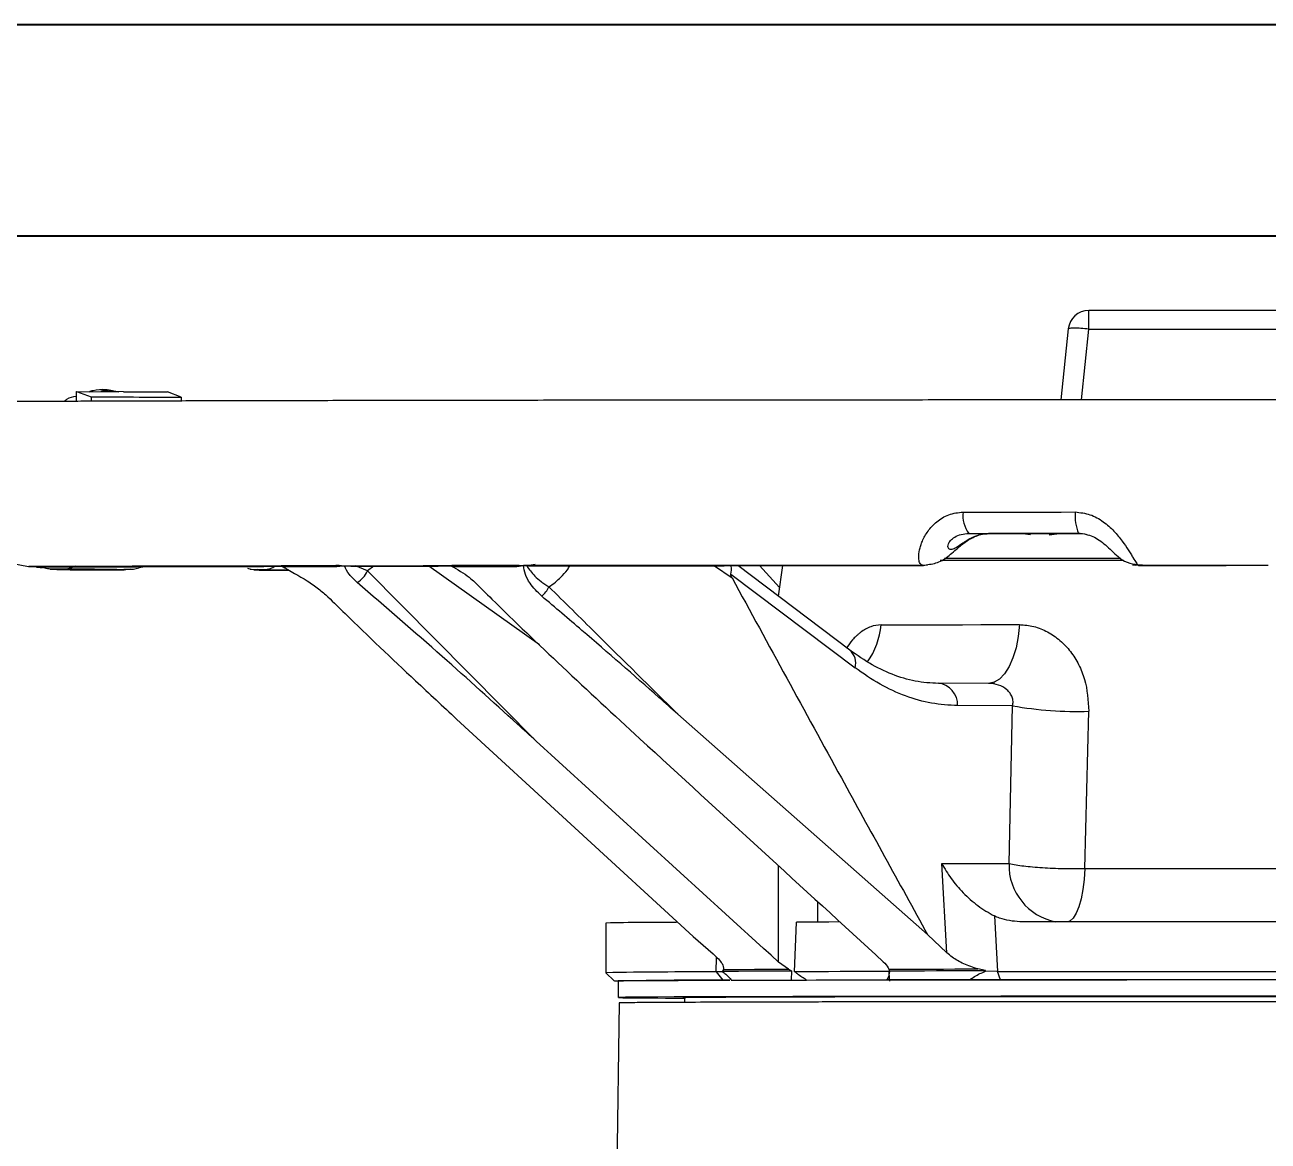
# Model space of a CAD drawing. Header units: millimetres. Extents: x 2028 to 4172, y 863 to 2379.
# Drawn here: x 3332.3 to 3482.6, y 2244.1 to 2378.9 of the extents above; entities that cross this region are included whole.
import ezdxf

# ---------------------------------------------------------------- set-up
doc = ezdxf.new("R2010")
doc.units = ezdxf.units.MM
doc.layers.add('AM_BOR', color=7, linetype='Continuous', lineweight=50)
doc.layers.add('粗实线', color=7, linetype='Continuous', lineweight=40)

# ---------------------------------------------------------------- blocks, each defined once
blk = doc.blocks.new('rA3')
at = {"layer": '粗实线'}
for p, q in [((753.384, 421.26), (333.384, 421.26)), ((748.384, 416.26), (358.384, 416.26))]:
    blk.add_line(p, q, dxfattribs=at)

msp = doc.modelspace()

# ---------------------------------------------------------------- linework, layer by layer
at = {"color": 7, "linetype": 'Continuous', "lineweight": 25}
for p, q in [((3460.937, 2342.179), (3460.937, 2344.434)), ((3493.912, 2344.434), (3460.937, 2344.434)), ((3458.45, 2342.193), (3457.558, 2333.616)), ((3460.046, 2333.617), (3460.937, 2342.179)), ((3460.937, 2342.179), (3493.912, 2342.179)), ((3338.545, 2334.624), (3340.339, 2334)), ((3338.545, 2334.624), (3343.681, 2334.601)), ((3338.545, 2333.448), (3338.545, 2334.624)), ((3344.221, 2334.599), (3341.495, 2334.719)), ((3342.253, 2334.843), (3341.716, 2334.845)), ((3344.221, 2334.599), (3349.55, 2334.578)), ((3351.212, 2333.948), (3349.55, 2334.578)), ((3340.339, 2334), (3340.339, 2333.454)), ((3351.212, 2333.948), (3351.212, 2333.488)), ((3446.442, 2317.489), (3459.688, 2317.493)), ((3446.442, 2317.489), (3448.821, 2317.466)), ((3453.886, 2317.312), (3452.648, 2317.462)), ((3456.159, 2317.312), (3457.399, 2317.464)), ((3332.565, 2313.513), (3332.76, 2313.484)), ((3332.862, 2313.473), (3332.78, 2313.484)), ((3332.862, 2313.473), (3333.08, 2313.483)), ((3335.036, 2313.227), (3334.459, 2313.353)), ((3334.875, 2313.296), (3335.212, 2313.251)), ((3335.37, 2313.163), (3335.084, 2313.199)), ((3335.283, 2313.172), (3335.084, 2313.199)), ((3335.212, 2313.251), (3335.271, 2313.243)), ((3335.271, 2313.243), (3336.221, 2313.115)), ((3343.501, 2313.132), (3344.3, 2313.172)), ((3344.244, 2313.086), (3345.056, 2313.21)), ((3344.3, 2313.172), (3344.484, 2313.181)), ((3346.141, 2313.376), (3346.794, 2313.475)), ((3359.681, 2313.15), (3359.287, 2313.249)), ((3359.984, 2313.084), (3359.572, 2313.126)), ((3359.675, 2313.116), (3359.572, 2313.126)), ((3360.146, 2313.094), (3359.984, 2313.084)), ((3359.984, 2313.084), (3364.155, 2313.074)), ((3360.564, 2313.093), (3360.146, 2313.094)), ((3360.269, 2313.102), (3360.671, 2313.042)), ((3363.551, 2313.607), (3370.014, 2313.62)), ((3363.551, 2313.607), (3363.807, 2313.47)), ((3363.807, 2313.47), (3370.049, 2313.477)), ((3370.303, 2313.619), (3369.9, 2313.618)), ((3370.014, 2313.62), (3370.049, 2313.477)), ((3370.049, 2313.477), (3370.792, 2313.58)), ((3373.733, 2312.957), (3372.267, 2313.57)), ((3374.515, 2313.539), (3373.733, 2312.957)), ((3394.543, 2304.017), (3381.157, 2313.55)), ((3383.821, 2313.586), (3383.904, 2313.579)), ((3384.19, 2313.644), (3391.575, 2313.654)), ((3384.19, 2313.644), (3384.472, 2313.488)), ((3384.472, 2313.488), (3391.568, 2313.491)), ((3391.576, 2313.654), (3391.568, 2313.491)), ((3392.592, 2313.596), (3392.988, 2313.572)), ((3393.503, 2313.676), (3394.02, 2313.782)), ((3415.676, 2313.593), (3417.812, 2312.109)), ((3432.029, 2303.394), (3418.514, 2313.595)), ((3423.542, 2310.971), (3421.123, 2313.597)), ((3423.911, 2313.599), (3423.393, 2309.912)), ((3440.772, 2313.643), (3441.451, 2313.697)), ((3440.807, 2313.629), (3441.452, 2313.697)), ((3440.88, 2313.651), (3440.807, 2313.629)), ((3466.21, 2313.704), (3466.58, 2313.673)), ((3466.928, 2313.633), (3466.21, 2313.704)), ((3466.521, 2313.762), (3466.665, 2313.719)), ((3394.124, 2292.396), (3373.733, 2312.957)), ((3417.674, 2312.579), (3432.685, 2301.249)), ((3448.828, 2299.376), (3442.714, 2299.395)), ((3449.432, 2299.357), (3449.426, 2299.324)), ((3449.454, 2299.492), (3449.438, 2299.394)), ((3451.727, 2296.662), (3445.081, 2296.683)), ((3451.289, 2277.588), (3451.727, 2296.662)), ((3384.516, 2295.059), (3413.095, 2268.801)), ((3441.449, 2269.014), (3411.267, 2295.634)), ((3460.455, 2276.992), (3460.935, 2296.006)), ((3423.439, 2265.683), (3423.408, 2277.344)), ((3443.156, 2277.614), (3451.289, 2277.588)), ((3443.777, 2266.826), (3443.156, 2277.614)), ((3428.184, 2270.533), (3428.175, 2272.984)), ((3449.515, 2271.275), (3449.879, 2264.564)), ((3402.559, 2270.415), (3402.559, 2264.416)), ((3425.376, 2264.531), (3425.613, 2270.531)), ((3413.095, 2268.801), (3415.538, 2266.691)), ((3443.777, 2266.826), (3441.449, 2269.014)), ((3415.877, 2264.507), (3415.935, 2266.249)), ((3424.615, 2264.831), (3423.439, 2265.683)), ((3402.559, 2264.415), (3403.559, 2263.415)), ((3415.877, 2264.507), (3416.699, 2263.505)), ((3416.656, 2264.614), (3416.654, 2264.534)), ((3416.768, 2264.812), (3416.656, 2264.614)), ((3416.699, 2263.505), (3417.554, 2263.509)), ((3417.717, 2263.513), (3417.755, 2263.514)), ((3424.615, 2264.831), (3424.978, 2264.634)), ((3424.978, 2264.634), (3424.941, 2263.531)), ((3436.759, 2264.852), (3436.815, 2264.654)), ((3436.859, 2263.551), (3436.815, 2264.654)), ((3436.875, 2263.399), (3436.869, 2263.538)), ((3448.461, 2264.667), (3447.53, 2264.864)), ((3448.466, 2264.581), (3448.461, 2264.667)), ((3449.879, 2264.564), (3448.466, 2264.581)), ((3450.248, 2263.562), (3449.879, 2264.564)), ((3404.059, 2263.416), (3404.059, 2261.416)), ((3404.159, 2260.757), (3403.638, 2220.921)), ((3412.059, 2261.428), (3412.059, 2260.827))]:
    msp.add_line(p, q, dxfattribs=at)
at = {"color": 7, "linetype": 'Continuous', "lineweight": 25, "flags": 128}
for points in [[(3445.741, 2320.073), (3447.424, 2320.074), (3449.111, 2320.075), (3450.8, 2320.075), (3452.493, 2320.076), (3454.187, 2320.076), (3455.885, 2320.077), (3457.584, 2320.077), (3459.285, 2320.078)], [(3457.399, 2317.464), (3456.804, 2317.464), (3456.209, 2317.464), (3455.615, 2317.463), (3455.021, 2317.463), (3454.427, 2317.463), (3453.833, 2317.463), (3453.24, 2317.463), (3452.648, 2317.463)], [(3465.11, 2314.236), (3464.291, 2314.236), (3460.104, 2314.233), (3456.034, 2314.229), (3452.107, 2314.225), (3448.349, 2314.221), (3444.786, 2314.215), (3442.957, 2314.212)], [(3435.824, 2306.443), (3437.611, 2306.447), (3439.495, 2306.451), (3441.471, 2306.455), (3443.534, 2306.459), (3445.679, 2306.462), (3447.902, 2306.465), (3450.196, 2306.468), (3452.557, 2306.471)], [(3452.557, 2306.471), (3452.404, 2305.034), (3452.136, 2303.681), (3451.762, 2302.454), (3451.294, 2301.392), (3450.747, 2300.529), (3450.139, 2299.894), (3449.488, 2299.505), (3448.816, 2299.376)], [(3460.455, 2276.992), (3460.367, 2275.687), (3460.212, 2274.458), (3459.996, 2273.344), (3459.726, 2272.38), (3459.41, 2271.597), (3459.059, 2271.02), (3458.683, 2270.668), (3458.457, 2270.57)], [(3460.455, 2276.992), (3464.942, 2276.994), (3469.507, 2276.996), (3474.122, 2276.997), (3478.759, 2276.997), (3483.388, 2276.996), (3487.98, 2276.995), (3492.509, 2276.993), (3496.944, 2276.99), (3501.258, 2276.986), (3505.425, 2276.982), (3509.419, 2276.977), (3513.215, 2276.971), (3516.789, 2276.965), (3520.119, 2276.958), (3523.185, 2276.95), (3525.967, 2276.942), (3528.447, 2276.934)], [(3430.757, 2270.541), (3429.521, 2270.538), (3428.191, 2270.536), (3426.888, 2270.534), (3425.613, 2270.531)], [(3544.06, 2270.489), (3541.413, 2270.499), (3538.44, 2270.508), (3535.157, 2270.517), (3531.579, 2270.526), (3527.726, 2270.534), (3523.616, 2270.541), (3519.271, 2270.548), (3514.713, 2270.554), (3509.966, 2270.56), (3505.052, 2270.564), (3499.999, 2270.568), (3494.831, 2270.571), (3489.574, 2270.573), (3484.257, 2270.575), (3478.905, 2270.575), (3473.546, 2270.575), (3468.208, 2270.574), (3462.917, 2270.572), (3457.701, 2270.57), (3452.587, 2270.566)], [(3404.059, 2263.397), (3404.026, 2263.398), (3403.62, 2263.409), (3403.595, 2263.42), (3403.95, 2263.432), (3404.685, 2263.443), (3405.794, 2263.454), (3407.272, 2263.465), (3409.112, 2263.476), (3411.305, 2263.486), (3413.838, 2263.496), (3416.699, 2263.505)], [(3416.656, 2264.614), (3417.607, 2264.617), (3418.584, 2264.619), (3419.588, 2264.622), (3420.616, 2264.624), (3421.67, 2264.627), (3422.749, 2264.629), (3423.851, 2264.632), (3424.978, 2264.634)], [(3416.768, 2264.812), (3417.671, 2264.815), (3418.596, 2264.817), (3419.545, 2264.82), (3420.516, 2264.822), (3421.509, 2264.824), (3422.523, 2264.827), (3423.559, 2264.829), (3424.615, 2264.831)], [(3417.755, 2263.514), (3418.589, 2263.516), (3419.442, 2263.518), (3420.314, 2263.52), (3421.204, 2263.522), (3422.112, 2263.525), (3423.037, 2263.527), (3423.98, 2263.529), (3424.941, 2263.531)], [(3436.823, 2264.55), (3435.298, 2264.548), (3433.798, 2264.546), (3432.324, 2264.543), (3430.877, 2264.541), (3429.458, 2264.538), (3428.067, 2264.536), (3426.706, 2264.533), (3425.376, 2264.531)], [(3426.827, 2263.531), (3427.963, 2263.533), (3429.121, 2263.535), (3430.3, 2263.537), (3431.499, 2263.539), (3432.719, 2263.541), (3433.958, 2263.543), (3435.216, 2263.545), (3436.492, 2263.547)], [(3485.158, 2263.571), (3480.096, 2263.572), (3475.022, 2263.572), (3469.96, 2263.571), (3464.935, 2263.57), (3459.969, 2263.568), (3455.088, 2263.565), (3450.313, 2263.561), (3445.669, 2263.557), (3441.176, 2263.552), (3436.857, 2263.546), (3436.605, 2263.546)], [(3436.759, 2264.852), (3438.053, 2264.853), (3439.364, 2264.855), (3440.689, 2264.857), (3442.03, 2264.858), (3443.385, 2264.86), (3444.754, 2264.861), (3446.136, 2264.862), (3447.53, 2264.864)], [(3436.815, 2264.654), (3438.21, 2264.656), (3439.624, 2264.658), (3441.056, 2264.659), (3442.505, 2264.661), (3443.971, 2264.663), (3445.453, 2264.664), (3446.95, 2264.666), (3448.461, 2264.667)], [(3436.859, 2263.551), (3438.025, 2263.552), (3439.204, 2263.554), (3440.396, 2263.555), (3441.601, 2263.557), (3442.817, 2263.558), (3444.045, 2263.559), (3445.284, 2263.561), (3446.533, 2263.562)], [(3449.879, 2264.564), (3454.936, 2264.568), (3460.11, 2264.571), (3465.373, 2264.573), (3470.698, 2264.575), (3476.059, 2264.575), (3481.427, 2264.575), (3486.776, 2264.574), (3492.077, 2264.572)], [(3450.248, 2263.562), (3455.238, 2263.566), (3460.342, 2263.569), (3465.535, 2263.571), (3470.789, 2263.573), (3476.078, 2263.573), (3481.374, 2263.573), (3486.651, 2263.572), (3491.881, 2263.57)], [(3485.158, 2261.571), (3480.096, 2261.572), (3475.022, 2261.572), (3469.96, 2261.571), (3464.935, 2261.57), (3459.969, 2261.568), (3455.088, 2261.565), (3450.313, 2261.561), (3445.669, 2261.557), (3441.176, 2261.552), (3436.857, 2261.546), (3432.731, 2261.54), (3428.82, 2261.533), (3425.14, 2261.526), (3421.711, 2261.518), (3418.547, 2261.509), (3415.665, 2261.5), (3413.077, 2261.491), (3410.797, 2261.481), (3408.835, 2261.471), (3407.201, 2261.461), (3405.902, 2261.45), (3404.944, 2261.44), (3404.333, 2261.429), (3404.07, 2261.418), (3404.158, 2261.407), (3404.595, 2261.397), (3405.38, 2261.386), (3406.509, 2261.375), (3407.977, 2261.365), (3409.776, 2261.355), (3411.898, 2261.345), (3412.059, 2261.344)], [(3412.059, 2261.403), (3411.853, 2261.41), (3411.853, 2261.421), (3412.204, 2261.431), (3412.903, 2261.441), (3413.947, 2261.451), (3415.331, 2261.461), (3417.046, 2261.47), (3419.085, 2261.48), (3421.435, 2261.489), (3424.085, 2261.497), (3427.021, 2261.505), (3430.226, 2261.513), (3433.683, 2261.52), (3437.374, 2261.527), (3441.28, 2261.533), (3445.38, 2261.538), (3449.651, 2261.543), (3454.071, 2261.547), (3458.617, 2261.55), (3463.263, 2261.552), (3467.986, 2261.554), (3472.76, 2261.555), (3477.559, 2261.556), (3482.359, 2261.555), (3487.132, 2261.554)]]:
    msp.add_lwpolyline(points, dxfattribs=at)
at = {"color": 7, "linetype": 'Continuous', "lineweight": 25}
for centre, radius, start, end in [((3460.937, 2341.934), 2.5, 89.99963, 174.0622), ((3449.267, 2319.643), 3.552, 173.03617, 217.31461), ((3464.726, 2319.602), 5.461, 174.99942, 202.70803), ((3370.994, 2314.158), 2.99, 299.82941, 336.32535), ((3392.934, 2312.238), 2.995, 308.67298, 336.20635), ((3426.467, 2307.314), 9.398, 325.32743, 354.67802), ((3430.721, 2301.821), 2.046, 343.7516, 50.24879), ((3442.45, 2296.775), 2.633, 357.9869, 84.42865), ((3459.436, 2339.912), 43.932, 259.89257, 271.95432), ((3458.213, 2277.385), 6.927, 178.32202, 259.40651), ((3409.633, 1948.483), 322.01, 89.73693, 91.25872), ((3414.354, 1513.883), 750.625, 89.883813, 90.900378), ((3415.694, 1534.785), 728.723, 89.855991, 90.91481)]:
    msp.add_arc(centre, radius, start, end, dxfattribs=at)
msp.add_open_spline([(3460.937, 2342.179), (3460.613, 2342.208), (3459.965, 2342.268), (3459.147, 2342.296), (3458.57, 2342.276), (3458.49, 2342.221), (3458.45, 2342.193)], degree=3, dxfattribs=at)
for points, knots in [([(3340.104, 2334.617), (3340.259, 2334.673), (3341.409, 2335.092), (3342.627, 2334.829), (3343.681, 2334.601)], [0, 0, 0, 0, 0.1344178, 1, 1, 1, 1]), ([(3477.56, 2333.619), (3475.161, 2333.619), (3471.78, 2333.619), (3466.777, 2333.618), (3462.486, 2333.618), (3457.381, 2333.616), (3452.039, 2333.615), (3446.473, 2333.613), (3440.771, 2333.61), (3434.986, 2333.607), (3429.161, 2333.603), (3423.331, 2333.599), (3417.524, 2333.594), (3411.765, 2333.589), (3406.074, 2333.583), (3400.469, 2333.577), (3394.969, 2333.57), (3389.587, 2333.563), (3384.338, 2333.556), (3379.234, 2333.548), (3374.286, 2333.539), (3369.507, 2333.53), (3364.904, 2333.521), (3360.487, 2333.511), (3356.265, 2333.501), (3352.245, 2333.491), (3348.434, 2333.48), (3344.836, 2333.469), (3341.458, 2333.458), (3338.303, 2333.447), (3335.375, 2333.436), (3332.676, 2333.424), (3330.208, 2333.412), (3327.968, 2333.401), (3325.963, 2333.389), (3324.238, 2333.378), (3323.275, 2333.37), (3322.829, 2333.367)], [0, 0, 0, 0, 0.0344071, 0.0485109, 0.0718894, 0.0961605, 0.1221805, 0.149305, 0.1772714, 0.2058697, 0.2349502, 0.2644009, 0.2941371, 0.3240924, 0.3542143, 0.3844599, 0.4147936, 0.445185, 0.4756078, 0.5060385, 0.5364555, 0.5668389, 0.5971695, 0.6274283, 0.6575964, 0.6876542, 0.7175815, 0.7473561, 0.7769545, 0.8063502, 0.8355137, 0.8644114, 0.8930048, 0.921249, 0.9490912, 0.9764687, 1, 1, 1, 1]), ([(3337.075, 2333.442), (3337.178, 2333.535), (3337.6, 2333.916), (3338.138, 2334.016), (3338.545, 2334.092)], [0, 0, 0, 0, 0.2430477, 1, 1, 1, 1]), ([(3340.339, 2334), (3341.996, 2333.992), (3345.317, 2333.974), (3349.244, 2333.957), (3351.212, 2333.948)], [0, 0, 0, 0, 0.498853, 1, 1, 1, 1]), ([(3639.033, 2313.338), (3639.088, 2313.343), (3639.229, 2313.359), (3639.611, 2313.416), (3640.179, 2313.529), (3640.9, 2313.721), (3641.813, 2314.048), (3642.939, 2314.596), (3644.196, 2315.443), (3645.424, 2316.606), (3646.475, 2318.021), (3647.268, 2319.616), (3647.768, 2321.33), (3647.956, 2323.107), (3647.828, 2324.889), (3647.385, 2326.62), (3646.643, 2328.245), (3645.626, 2329.713), (3644.366, 2330.977), (3643.001, 2331.93), (3641.742, 2332.537), (3640.746, 2332.877), (3639.988, 2333.065), (3639.406, 2333.168), (3638.962, 2333.225), (3638.594, 2333.258), (3638.18, 2333.283), (3637.79, 2333.296), (3637.201, 2333.31), (3636.416, 2333.323), (3635.483, 2333.336), (3634.297, 2333.348), (3632.913, 2333.361), (3631.25, 2333.374), (3629.316, 2333.386), (3627.113, 2333.399), (3624.647, 2333.412), (3621.921, 2333.425), (3618.941, 2333.437), (3615.712, 2333.45), (3612.24, 2333.462), (3608.532, 2333.473), (3604.593, 2333.485), (3600.432, 2333.496), (3596.055, 2333.507), (3591.471, 2333.517), (3586.688, 2333.527), (3581.714, 2333.536), (3576.559, 2333.545), (3571.232, 2333.554), (3565.744, 2333.562), (3560.105, 2333.57), (3554.326, 2333.577), (3548.419, 2333.583), (3542.395, 2333.589), (3536.27, 2333.595), (3530.058, 2333.6), (3523.778, 2333.604), (3517.453, 2333.608), (3511.12, 2333.611), (3504.844, 2333.614), (3498.793, 2333.616), (3493.348, 2333.617), (3488.572, 2333.618), (3483.443, 2333.619), (3479.807, 2333.619), (3477.56, 2333.619)], [0, 0, 0, 0, 0.0017465, 0.0044658, 0.0070078, 0.0098268, 0.0132699, 0.01777, 0.0233681, 0.0295284, 0.0358372, 0.0421771, 0.0485239, 0.0548725, 0.0612218, 0.0675716, 0.0739223, 0.080274, 0.0866264, 0.0929737, 0.0980915, 0.1017275, 0.1047111, 0.1075398, 0.110673, 0.1150505, 0.1222946, 0.1411051, 0.1636746, 0.1818588, 0.204115, 0.2240384, 0.2453355, 0.2673737, 0.2899055, 0.3127692, 0.3358643, 0.359126, 0.3825109, 0.405989, 0.4295389, 0.4531449, 0.4767954, 0.5004811, 0.5241948, 0.5479305, 0.5716831, 0.5954484, 0.619222, 0.6430003, 0.666779, 0.690554, 0.7143201, 0.7380713, 0.7617997, 0.7854945, 0.8091398, 0.8327115, 0.8561692, 0.8794397, 0.9023738, 0.9246109, 0.9449865, 0.9610624, 0.975932, 1, 1, 1, 1]), ([(3322.322, 2319.864), (3322.586, 2319.801), (3323.116, 2319.675), (3324.128, 2318.776), (3325.072, 2317.839), (3325.903, 2317.05), (3326.762, 2316.284), (3327.699, 2315.551), (3328.699, 2314.905), (3329.741, 2314.337), (3331.103, 2313.768), (3332.198, 2313.58), (3332.76, 2313.484)], [0, 0, 0, 0, 0.1245352, 0.24971233, 0.37466833, 0.43581207, 0.49973476, 0.6193036, 0.68313056, 0.74992474, 0.87137284, 1, 1, 1, 1]), ([(3440.772, 2313.643), (3440.665, 2313.727), (3440.459, 2313.89), (3440.341, 2314.549), (3440.409, 2315.307), (3440.602, 2316.02), (3440.813, 2316.58), (3441.103, 2317.165), (3441.617, 2317.971), (3442.497, 2318.935), (3443.955, 2319.871), (3445.146, 2320.006), (3445.741, 2320.073)], [0, 0, 0, 0, 0.1282409, 0.2497124, 0.3801337, 0.4411768, 0.4997209, 0.5635671, 0.6246009, 0.7496437, 0.8749995, 1, 1, 1, 1]), ([(3459.285, 2320.078), (3459.895, 2320.011), (3461.117, 2319.877), (3462.455, 2319.095), (3463.371, 2318.363), (3463.977, 2317.773), (3464.517, 2317.161), (3465.125, 2316.38), (3465.62, 2315.639), (3466.019, 2314.993), (3466.355, 2314.432), (3466.685, 2313.884), (3466.833, 2313.727), (3466.909, 2313.646)], [0, 0, 0, 0, 0.1245194, 0.2495841, 0.3108218, 0.3749069, 0.4359753, 0.4998788, 0.6193777, 0.6832429, 0.7501183, 0.8717113, 1, 1, 1, 1]), ([(3441.291, 2313.696), (3441.82, 2313.778), (3442.96, 2313.953), (3444.057, 2314.82), (3444.97, 2315.617), (3445.748, 2316.29), (3446.598, 2316.848), (3447.319, 2317.195), (3448.089, 2317.427), (3448.595, 2317.453), (3448.857, 2317.466)], [0, 0, 0, 0, 0.1857217, 0.4006953, 0.525066, 0.6801172, 0.7583564, 0.8357456, 0.9152422, 1, 1, 1, 1]), ([(3448.821, 2317.466), (3448.495, 2317.442), (3447.843, 2317.395), (3446.913, 2317.041), (3446.14, 2316.599), (3445.372, 2316.066), (3444.752, 2315.643), (3444.247, 2315.492), (3443.921, 2315.654), (3443.868, 2316.082), (3444.173, 2316.616), (3444.688, 2317.059), (3445.479, 2317.418), (3446.121, 2317.465), (3446.442, 2317.489)], [0, 0, 0, 0, 0.0625989, 0.1249043, 0.1872263, 0.2496807, 0.3746119, 0.4998044, 0.6249986, 0.7497987, 0.8151711, 0.8749227, 0.9374287, 1, 1, 1, 1]), ([(3452.648, 2317.463), (3451.957, 2317.463), (3450.577, 2317.463), (3449.406, 2317.465), (3448.821, 2317.466)], [0, 0, 0, 0, 0.500015, 1, 1, 1, 1]), ([(3459.895, 2317.468), (3459.668, 2317.467), (3458.985, 2317.466), (3458.035, 2317.465), (3457.399, 2317.464)], [0, 0, 0, 0, 0.33151063, 1, 1, 1, 1]), ([(3459.688, 2317.493), (3460.023, 2317.481), (3460.45, 2317.465), (3460.824, 2317.316), (3460.905, 2317.284)], [0, 0, 0, 0, 0.78531963, 1, 1, 1, 1]), ([(3460.59, 2317.391), (3460.866, 2317.309), (3461.429, 2317.141), (3462.242, 2316.667), (3463.005, 2316.065), (3464.02, 2315.12), (3465.069, 2314.059), (3466.089, 2313.85), (3466.521, 2313.762)], [0, 0, 0, 0, 0.099024, 0.2022508, 0.3197532, 0.4562471, 0.7696172, 1, 1, 1, 1]), ([(3332.76, 2313.484), (3334.29, 2313.489), (3337.356, 2313.501), (3342.31, 2313.517), (3347.304, 2313.531), (3352.287, 2313.544), (3357.585, 2313.555), (3361.387, 2313.563), (3363.289, 2313.567)], [0, 0, 0, 0, 0.1901055, 0.3809491, 0.5349186, 0.6888882, 0.8444441, 1, 1, 1, 1]), ([(3363.321, 2313.554), (3361.005, 2313.55), (3356.364, 2313.541), (3350.405, 2313.527), (3345.215, 2313.513), (3340.746, 2313.5), (3336.581, 2313.487), (3334.101, 2313.477), (3332.862, 2313.473)], [0, 0, 0, 0, 0.1905993, 0.3819402, 0.5356681, 0.689396, 0.844698, 1, 1, 1, 1]), ([(3333.634, 2313.513), (3333.706, 2313.485), (3333.974, 2313.379), (3334.254, 2313.364), (3334.459, 2313.353)], [0, 0, 0, 0, 0.26625625, 1, 1, 1, 1]), ([(3333.741, 2313.428), (3333.769, 2313.428), (3334.721, 2313.433), (3336.821, 2313.441), (3340.058, 2313.453), (3343.567, 2313.465), (3347.305, 2313.477), (3351.273, 2313.488), (3355.47, 2313.499), (3359.498, 2313.509), (3362.215, 2313.515), (3363.385, 2313.517)], [0, 0, 0, 0, 0.003964, 0.1311845, 0.2589432, 0.3871182, 0.5156196, 0.6443792, 0.7733439, 0.9024716, 1, 1, 1, 1]), ([(3338.449, 2313.536), (3338.23, 2313.439), (3337.309, 2313.031), (3336.209, 2313.106), (3335.37, 2313.163)], [0, 0, 0, 0, 0.2374131, 1, 1, 1, 1]), ([(3335.37, 2313.163), (3336.641, 2313.157), (3339.186, 2313.147), (3342.061, 2313.137), (3343.501, 2313.132)], [0, 0, 0, 0, 0.4993995, 1, 1, 1, 1]), ([(3343.42, 2313.142), (3341.982, 2313.147), (3339.205, 2313.157), (3336.747, 2313.167), (3335.562, 2313.171)], [0, 0, 0, 0, 0.5178805, 1, 1, 1, 1]), ([(3336.197, 2313.115), (3336.203, 2313.115), (3337.205, 2313.111), (3339.436, 2313.103), (3342.126, 2313.093), (3343.836, 2313.088), (3344.303, 2313.086)], [0, 0, 0, 0, 0.0022858, 0.4215553, 0.8421077, 1, 1, 1, 1]), ([(3344.484, 2313.181), (3344.916, 2313.156), (3345.55, 2313.118), (3346.203, 2313.388), (3346.412, 2313.474)], [0, 0, 0, 0, 0.6801758, 1, 1, 1, 1]), ([(3362.565, 2313.515), (3362.372, 2313.399), (3361.772, 2313.039), (3360.996, 2313.084), (3360.47, 2313.115)], [0, 0, 0, 0, 0.3216108, 1, 1, 1, 1]), ([(3363.289, 2313.567), (3363.285, 2313.574), (3363.277, 2313.59), (3363.387, 2313.605), (3363.502, 2313.606), (3363.551, 2313.607)], [0, 0, 0, 0, 0.36415878, 0.730056, 1, 1, 1, 1]), ([(3363.289, 2313.567), (3363.36, 2313.539), (3363.505, 2313.481), (3363.705, 2313.474), (3363.807, 2313.47)], [0, 0, 0, 0, 0.4905779, 1, 1, 1, 1]), ([(3363.321, 2313.554), (3364.396, 2312.965), (3366.013, 2312.081), (3367.872, 2310.802), (3368.594, 2310.154), (3368.961, 2309.824)], [0, 0, 0, 0, 0.49488154, 0.74351817, 1, 1, 1, 1]), ([(3370.014, 2313.62), (3370.094, 2313.619), (3370.255, 2313.617), (3370.537, 2313.6), (3370.715, 2313.586), (3370.792, 2313.58)], [0, 0, 0, 0, 0.3587973, 0.7200357, 1, 1, 1, 1]), ([(3370.792, 2313.58), (3372.892, 2313.583), (3377.097, 2313.59), (3381.568, 2313.596), (3383.806, 2313.599)], [0, 0, 0, 0, 0.4993351, 1, 1, 1, 1]), ([(3370.954, 2313.567), (3373.033, 2313.571), (3377.193, 2313.577), (3381.612, 2313.583), (3383.821, 2313.586)], [0, 0, 0, 0, 0.5000042, 1, 1, 1, 1]), ([(3372.481, 2311.564), (3372.146, 2311.886), (3371.419, 2312.584), (3371.117, 2313.223), (3370.954, 2313.567)], [0, 0, 0, 0, 0.461832, 1, 1, 1, 1]), ([(3371.705, 2313.534), (3372.575, 2313.536), (3375.103, 2313.54), (3379.187, 2313.547), (3382.477, 2313.553), (3383.974, 2313.555)], [0, 0, 0, 0, 0.2220878, 0.6459102, 1, 1, 1, 1]), ([(3383.806, 2313.599), (3383.813, 2313.607), (3383.826, 2313.623), (3383.971, 2313.641), (3384.12, 2313.643), (3384.19, 2313.644)], [0, 0, 0, 0, 0.3445815, 0.6913843, 1, 1, 1, 1]), ([(3383.806, 2313.599), (3383.974, 2313.55), (3384.177, 2313.491), (3384.43, 2313.488), (3384.472, 2313.488)], [0, 0, 0, 0, 0.8320754, 1, 1, 1, 1]), ([(3383.821, 2313.586), (3384.616, 2313.131), (3385.731, 2312.493), (3386.489, 2311.801), (3386.706, 2311.604)], [0, 0, 0, 0, 0.7138885, 1, 1, 1, 1]), ([(3391.568, 2313.491), (3391.703, 2313.496), (3391.98, 2313.504), (3392.28, 2313.574), (3392.434, 2313.609)], [0, 0, 0, 0, 0.4892665, 1, 1, 1, 1]), ([(3391.576, 2313.654), (3391.668, 2313.653), (3391.853, 2313.651), (3392.164, 2313.632), (3392.348, 2313.617), (3392.434, 2313.609)], [0, 0, 0, 0, 0.3456454, 0.6937449, 1, 1, 1, 1]), ([(3392.434, 2313.609), (3395.302, 2313.613), (3401.048, 2313.619), (3409.468, 2313.626), (3417.493, 2313.632), (3425.097, 2313.636), (3432.852, 2313.64), (3438.132, 2313.642), (3440.772, 2313.643)], [0, 0, 0, 0, 0.1905194, 0.3817787, 0.5355474, 0.689316, 0.844658, 1, 1, 1, 1]), ([(3440.807, 2313.629), (3437.571, 2313.628), (3431.087, 2313.626), (3422.205, 2313.621), (3414.106, 2313.616), (3406.766, 2313.61), (3399.564, 2313.604), (3394.916, 2313.599), (3392.592, 2313.596)], [0, 0, 0, 0, 0.191069, 0.3828813, 0.5363817, 0.689882, 0.844941, 1, 1, 1, 1]), ([(3394.805, 2309.9), (3394.276, 2310.424), (3393.371, 2311.32), (3392.781, 2312.561), (3392.656, 2313.249), (3392.592, 2313.596)], [0, 0, 0, 0, 0.4102096, 0.7017854, 1, 1, 1, 1]), ([(3392.989, 2313.571), (3393.279, 2313.158), (3393.718, 2312.533), (3394.556, 2311.807), (3395.076, 2311.424), (3395.364, 2311.229), (3395.527, 2311.123), (3395.613, 2311.069), (3395.658, 2311.041), (3395.67, 2311.033), (3395.673, 2311.031), (3395.674, 2311.03), (3395.674, 2311.03), (3395.674, 2311.03)], [0, 0, 0, 0, 0.4919756, 0.7448976, 0.8717536, 0.9356326, 0.967738, 0.991593, 0.9977244, 0.9993421, 0.9997898, 0.9999241, 1, 1, 1, 1]), ([(3393.212, 2313.568), (3394.146, 2313.569), (3396.958, 2313.573), (3401.803, 2313.579), (3407.722, 2313.585), (3413.762, 2313.591), (3419.901, 2313.596), (3426.122, 2313.601), (3432.413, 2313.605), (3437.364, 2313.608), (3440.233, 2313.61), (3440.968, 2313.61)], [0, 0, 0, 0, 0.0636959, 0.1918521, 0.3199247, 0.4478685, 0.5756211, 0.7030914, 0.8301371, 0.9565192, 1, 1, 1, 1]), ([(3395.674, 2311.03), (3395.938, 2311.215), (3396.432, 2311.562), (3397.172, 2312.269), (3397.788, 2312.872), (3398.101, 2313.413), (3398.194, 2313.574)], [0, 0, 0, 0, 0.2867312, 0.5373202, 0.861976, 1, 1, 1, 1]), ([(3417.674, 2312.579), (3417.724, 2312.907), (3417.778, 2313.267), (3417.697, 2313.568), (3417.69, 2313.594)], [0, 0, 0, 0, 0.911396, 1, 1, 1, 1]), ([(3443.483, 2314.485), (3444.105, 2314.486), (3446.426, 2314.49), (3451.029, 2314.497), (3457.189, 2314.503), (3461.849, 2314.507), (3464.454, 2314.508), (3464.809, 2314.508)], [0, 0, 0, 0, 0.1039033, 0.3876622, 0.671421, 0.9551799, 1, 1, 1, 1]), ([(3466.909, 2313.646), (3469.523, 2313.646), (3474.757, 2313.646), (3479.997, 2313.645), (3482.62, 2313.644)], [0, 0, 0, 0, 0.4994046, 1, 1, 1, 1]), ([(3482.608, 2313.632), (3479.996, 2313.632), (3474.767, 2313.633), (3469.543, 2313.633), (3466.928, 2313.634)], [0, 0, 0, 0, 0.499406, 1, 1, 1, 1]), ([(3466.954, 2313.618), (3467.133, 2313.618), (3468.732, 2313.618), (3472.268, 2313.619), (3475.627, 2313.619), (3477.559, 2313.619)], [0, 0, 0, 0, 0.0506143, 0.4536054, 1, 1, 1, 1]), ([(3360.658, 2313.042), (3361.647, 2313.04), (3362.807, 2313.037), (3364.043, 2313.035), (3364.225, 2313.034)], [0, 0, 0, 0, 0.8524702, 1, 1, 1, 1]), ([(3386.706, 2311.604), (3387.39, 2310.922), (3390.813, 2307.511), (3397.437, 2301.202), (3403.522, 2295.582), (3406.657, 2292.687)], [0, 0, 0, 0, 0.1080865, 0.5404726, 1, 1, 1, 1]), ([(3417.812, 2312.109), (3417.788, 2312.154), (3417.739, 2312.248), (3417.689, 2312.378), (3417.669, 2312.486), (3417.668, 2312.543), (3417.673, 2312.571), (3417.674, 2312.579)], [0, 0, 0, 0, 0.33257121, 0.68796459, 0.83138137, 0.94978396, 1, 1, 1, 1]), ([(3417.812, 2312.109), (3422.211, 2304.046), (3430.067, 2289.649), (3437.971, 2275.319), (3441.449, 2269.014)], [0, 0, 0, 0, 0.5600002, 1, 1, 1, 1]), ([(3394.124, 2292.396), (3393.376, 2293.078), (3389.636, 2296.484), (3382.557, 2302.872), (3375.938, 2308.582), (3372.481, 2311.564)], [0, 0, 0, 0, 0.1067041, 0.5335339, 1, 1, 1, 1]), ([(3411.267, 2295.634), (3407.953, 2298.904), (3402.754, 2304.033), (3397.558, 2309.168), (3395.674, 2311.03)], [0, 0, 0, 0, 0.6374709, 1, 1, 1, 1]), ([(3368.961, 2309.824), (3369.649, 2309.149), (3373.092, 2305.772), (3378.283, 2300.848), (3382.857, 2296.6), (3384.516, 2295.059)], [0, 0, 0, 0, 0.13741365, 0.68710792, 1, 1, 1, 1]), ([(3411.267, 2295.634), (3410.504, 2296.31), (3406.687, 2299.692), (3401.25, 2304.451), (3396.43, 2308.526), (3394.805, 2309.9)], [0, 0, 0, 0, 0.14213623, 0.71070448, 1, 1, 1, 1]), ([(3435.824, 2306.443), (3435.404, 2306.399), (3434.555, 2306.31), (3433.659, 2305.777), (3433.089, 2305.327), (3432.756, 2305.028), (3432.241, 2304.508), (3431.879, 2303.956), (3431.642, 2303.597)], [0, 0, 0, 0, 0.2689949, 0.5444827, 0.6080958, 0.6798197, 0.7914169, 1, 1, 1, 1]), ([(3452.557, 2306.471), (3453.136, 2306.428), (3454.309, 2306.341), (3455.972, 2305.639), (3457.484, 2304.608), (3458.753, 2303.252), (3459.753, 2301.651), (3460.73, 2299.28), (3460.853, 2297.313), (3460.935, 2296.006)], [0, 0, 0, 0, 0.12352326, 0.25015071, 0.37478047, 0.50021232, 0.62352336, 0.74971254, 1, 1, 1, 1]), ([(3443.128, 2299.35), (3442.186, 2299.39), (3440.311, 2299.471), (3437.505, 2300.266), (3434.73, 2301.509), (3432.931, 2302.764), (3432.029, 2303.394)], [0, 0, 0, 0, 0.2510101, 0.5002071, 0.7492979, 1, 1, 1, 1]), ([(3445.081, 2296.683), (3444.027, 2296.741), (3441.927, 2296.859), (3438.782, 2297.771), (3435.681, 2299.162), (3433.683, 2300.553), (3432.685, 2301.249)], [0, 0, 0, 0, 0.2514799, 0.5012785, 0.7507527, 1, 1, 1, 1]), ([(3451.727, 2296.662), (3451.754, 2296.84), (3451.806, 2297.188), (3451.689, 2297.721), (3451.427, 2298.203), (3450.904, 2298.757), (3450.017, 2299.26), (3449.22, 2299.337), (3448.816, 2299.376)], [0, 0, 0, 0, 0.1251651, 0.2440023, 0.362149, 0.4834229, 0.7377951, 1, 1, 1, 1]), ([(3423.439, 2265.683), (3418.552, 2270.132), (3408.778, 2279.029), (3399.009, 2287.941), (3394.124, 2292.396)], [0, 0, 0, 0, 0.4999999, 1, 1, 1, 1]), ([(3406.657, 2292.687), (3411.561, 2288.192), (3421.369, 2279.203), (3431.183, 2270.231), (3436.09, 2265.745)], [0, 0, 0, 0, 0.49999989, 1, 1, 1, 1]), ([(3443.156, 2277.614), (3443.51, 2277.004), (3444.217, 2275.787), (3445.709, 2274.058), (3447.485, 2272.439), (3448.839, 2271.663), (3449.516, 2271.275)], [0, 0, 0, 0, 0.2505535, 0.5002592, 0.7500542, 1, 1, 1, 1]), ([(3451.289, 2277.588), (3451.844, 2277.492), (3452.956, 2277.299), (3455.297, 2277.097), (3457.888, 2276.977), (3459.598, 2276.987), (3460.455, 2276.992)], [0, 0, 0, 0, 0.248705, 0.4981896, 0.7483774, 1, 1, 1, 1]), ([(3452.587, 2270.566), (3451.755, 2270.64), (3450.688, 2270.734), (3449.726, 2271.178), (3449.516, 2271.275)], [0, 0, 0, 0, 0.7808049, 1, 1, 1, 1]), ([(3415.538, 2266.691), (3415.968, 2266.274), (3416.724, 2265.541), (3416.755, 2265.032), (3416.768, 2264.812)], [0, 0, 0, 0, 0.5693211, 1, 1, 1, 1]), ([(3447.53, 2264.864), (3446.943, 2265.057), (3445.77, 2265.441), (3444.539, 2266.172), (3443.983, 2266.649), (3443.777, 2266.826)], [0, 0, 0, 0, 0.3869803, 0.7723493, 1, 1, 1, 1]), ([(3436.09, 2265.745), (3436.329, 2265.495), (3436.619, 2265.191), (3436.738, 2264.903), (3436.759, 2264.852)], [0, 0, 0, 0, 0.8219025, 1, 1, 1, 1]), ([(3416.654, 2264.534), (3416.514, 2264.527), (3416.326, 2264.518), (3415.968, 2264.509), (3415.877, 2264.507)], [0, 0, 0, 0, 0.744992, 1, 1, 1, 1]), ([(3416.654, 2264.534), (3416.786, 2264.436), (3417.042, 2264.245), (3417.407, 2263.894), (3417.639, 2263.64), (3417.755, 2263.514)], [0, 0, 0, 0, 0.3473237, 0.6730226, 1, 1, 1, 1]), ([(3424.941, 2263.531), (3425.305, 2263.531), (3425.933, 2263.53), (3426.563, 2263.53), (3426.827, 2263.531)], [0, 0, 0, 0, 0.5811568, 1, 1, 1, 1]), ([(3426.827, 2263.531), (3426.442, 2263.759), (3425.932, 2264.061), (3425.485, 2264.438), (3425.376, 2264.531)], [0, 0, 0, 0, 0.7555152, 1, 1, 1, 1]), ([(3436.823, 2264.55), (3436.796, 2264.267), (3436.761, 2263.894), (3436.545, 2263.615), (3436.492, 2263.547)], [0, 0, 0, 0, 0.75582362, 1, 1, 1, 1]), ([(3436.492, 2263.547), (3436.637, 2263.548), (3436.875, 2263.549), (3436.864, 2263.55), (3436.859, 2263.551)], [0, 0, 0, 0, 0.6049865, 1, 1, 1, 1]), ([(3446.533, 2263.562), (3446.722, 2263.69), (3447.118, 2263.96), (3447.758, 2264.319), (3448.229, 2264.494), (3448.466, 2264.581)], [0, 0, 0, 0, 0.3105432, 0.6533134, 1, 1, 1, 1]), ([(3446.533, 2263.562), (3446.86, 2263.562), (3447.513, 2263.561), (3448.785, 2263.561), (3449.676, 2263.562), (3450.248, 2263.562)], [0, 0, 0, 0, 0.26453, 0.5290574, 1, 1, 1, 1]), ([(3477.559, 2260.913), (3474.356, 2260.913), (3467.951, 2260.913), (3458.508, 2260.909), (3449.39, 2260.902), (3440.754, 2260.893), (3432.748, 2260.882), (3425.509, 2260.868), (3419.16, 2260.853), (3413.812, 2260.835), (3409.548, 2260.817), (3406.473, 2260.798), (3404.523, 2260.777), (3404.281, 2260.764), (3404.159, 2260.757)], [0, 0, 0, 0, 0.0833348, 0.1666696, 0.2500044, 0.3333393, 0.4166741, 0.5000089, 0.5833437, 0.6666785, 0.7500133, 0.8333482, 0.916683, 1, 1, 1, 1]), ([(3550.959, 2260.756), (3550.838, 2260.763), (3550.595, 2260.777), (3548.646, 2260.797), (3545.57, 2260.816), (3541.306, 2260.835), (3535.958, 2260.852), (3529.609, 2260.867), (3522.37, 2260.881), (3514.364, 2260.893), (3505.728, 2260.902), (3496.611, 2260.908), (3487.167, 2260.913), (3480.762, 2260.913), (3477.559, 2260.913)], [0, 0, 0, 0, 0.083317, 0.1666518, 0.2499867, 0.3333215, 0.4166563, 0.4999911, 0.5833259, 0.6666607, 0.7499956, 0.8333304, 0.9166652, 1, 1, 1, 1])]:
    msp.add_open_spline(points, degree=3, knots=knots, dxfattribs=at)

# ---------------------------------------------------------------- block references
at = {"layer": 'AM_BOR', "xscale": 5.104687500000001, "yscale": 5.104687500000001, "zscale": 5.104687500000001}
msp.add_blockref('rA3', (326.221, 228.534), dxfattribs=at)

doc.saveas('drawing.dxf')
